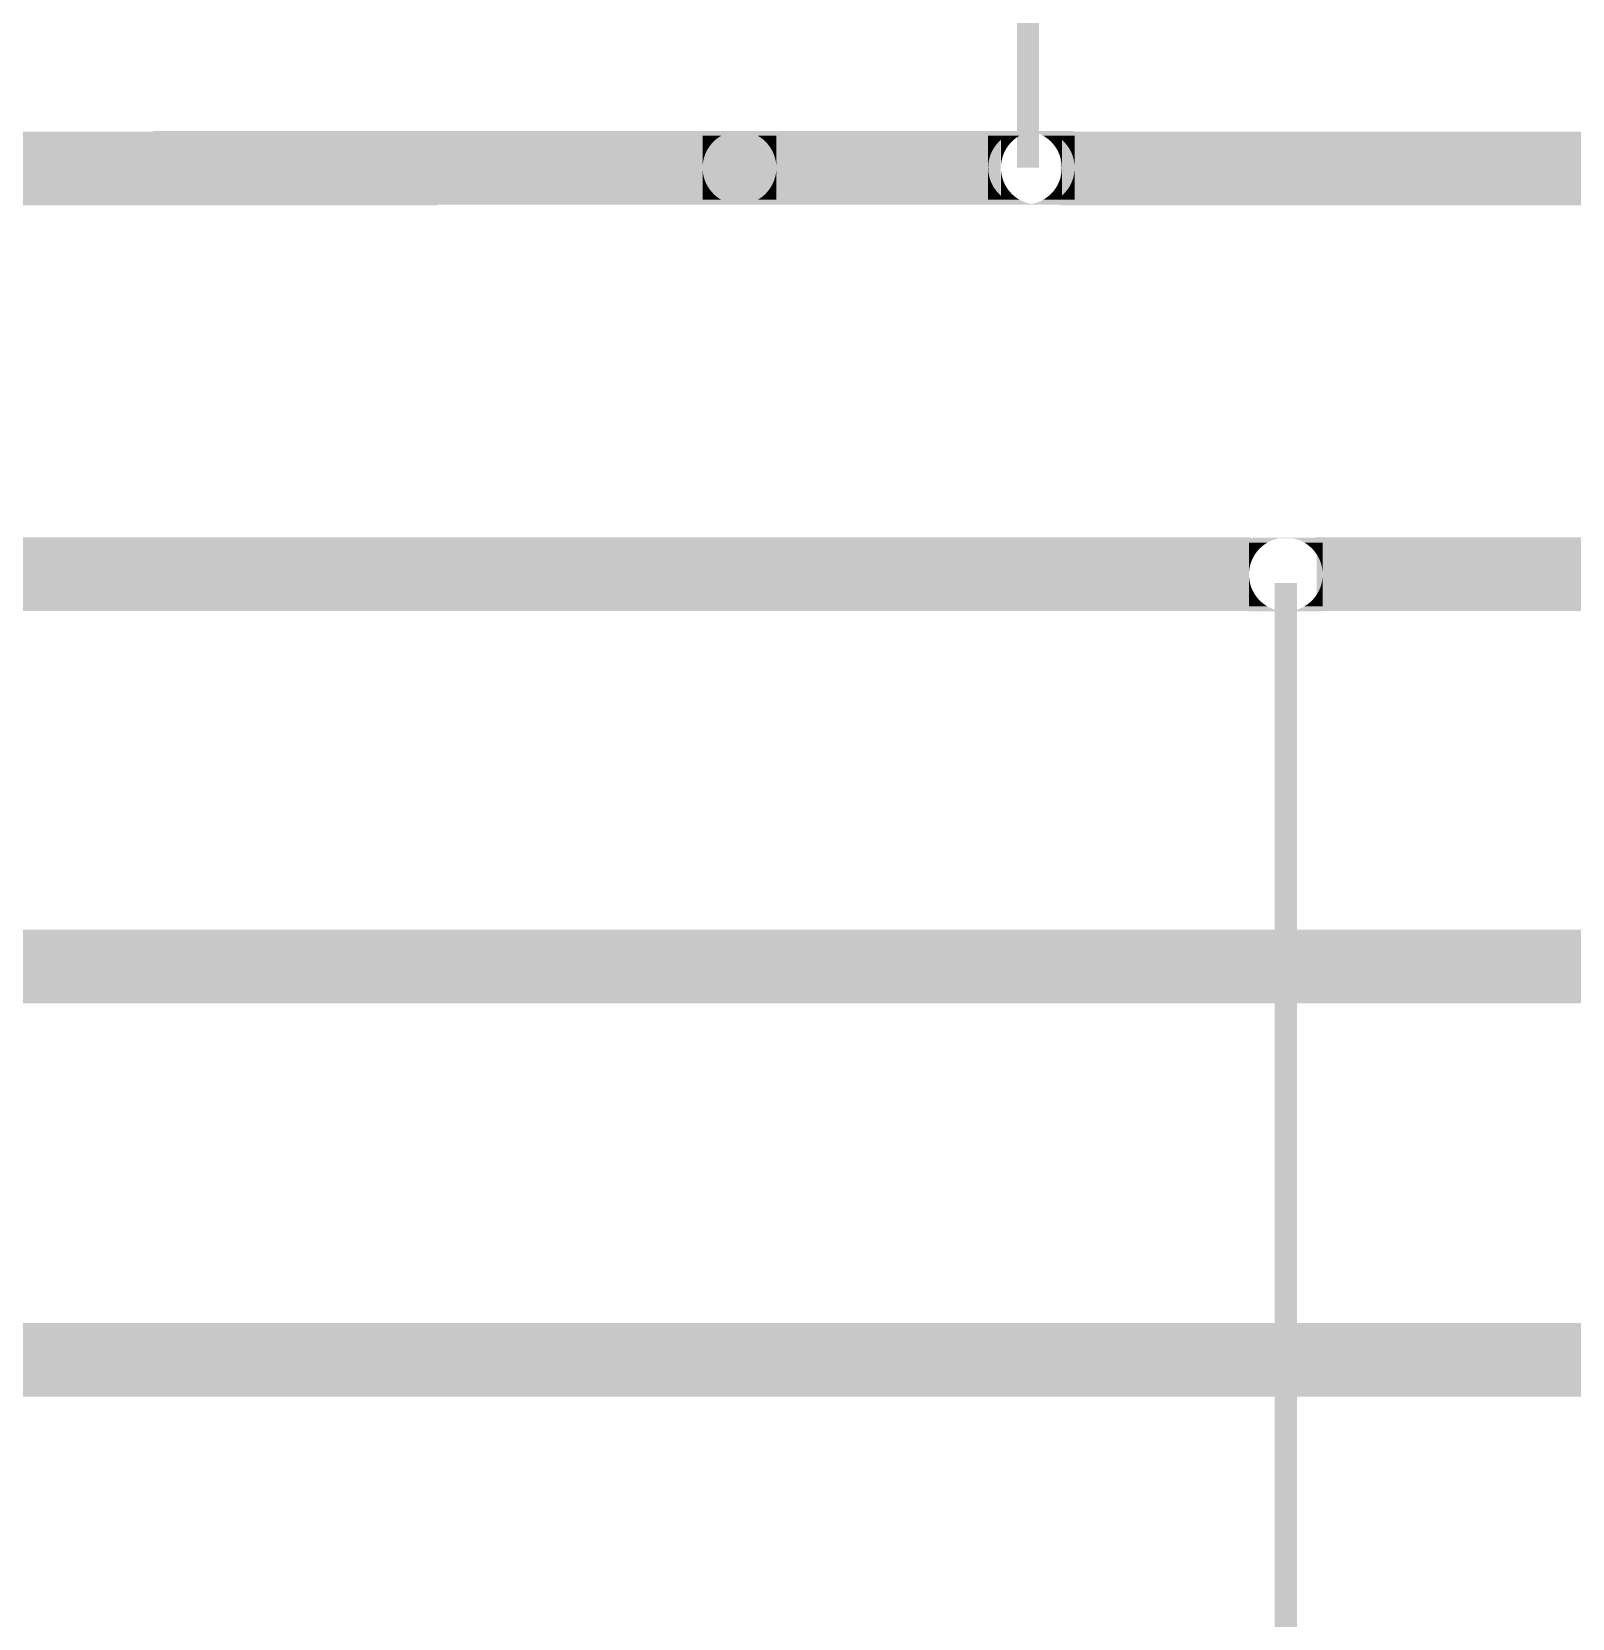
# Model space of a CAD drawing. Header units: millimetres. Extents: x 10667 to 23854, y -3427 to -2899.
# Drawn here: x 15618.44 to 15660.24, y -3181.04 to -3138.01 of the extents above; entities that cross this region are included whole.
import ezdxf

# ---------------------------------------------------------------- set-up
doc = ezdxf.new("R2010")
doc.units = ezdxf.units.MM
doc.header["$LTSCALE"] = 10
doc.layers.add('连 接 线', color=1, linetype='Continuous')

msp = doc.modelspace()

# ---------------------------------------------------------------- linework, layer by layer
at = {"layer": '连 接 线'}
for points, const_width in [([(15645.47, -3133.042), (15645.47, -3141.695)], 0.6), ([(15621.744, -3141.695), (15644.734, -3141.695)], 2), ([(15610.726, -3152.717), (15651.467, -3152.716)], 2), ([(15653.302, -3152.714), (15691.215, -3152.715)], 2), ([(15652.467, -3182.812), (15652.467, -3152.957)], 0.6), ([(15651.538, -3163.36), (15564.209, -3163.363)], 2), ([(15691.205, -3163.36), (15650.089, -3163.36)], 2), ([(15630.452, -3174.026), (15579.381, -3174.028)], 2), ([(15679.83, -3174.024), (15630.452, -3174.027)], 2)]:
    msp.add_lwpolyline(points, dxfattribs=dict(at, const_width=const_width))
at = {"layer": '连 接 线', "color": 1, "const_width": 2}
for points in [[(15638.645, -3141.695), (15644.472, -3141.695)], [(15603.786, -3141.715), (15629.452, -3141.715)], [(15646.359, -3141.715), (15676.421, -3141.715)]]:
    msp.add_lwpolyline(points, dxfattribs=at)
at = {"layer": '连 接 线'}
for points in [[(15636.645, -3140.696), (15637.645, -3140.696), (15636.645, -3140.699), (15637.732, -3140.699)], [(15636.645, -3140.699), (15637.558, -3140.699), (15636.645, -3140.696), (15637.645, -3140.696)], [(15636.645, -3140.699), (15637.732, -3140.699), (15636.645, -3140.711), (15637.818, -3140.711)], [(15636.645, -3140.711), (15637.471, -3140.711), (15636.645, -3140.699), (15637.558, -3140.699)], [(15637.732, -3140.699), (15638.645, -3140.699), (15637.645, -3140.696), (15638.645, -3140.696)], [(15637.818, -3140.711), (15638.645, -3140.711), (15637.732, -3140.699), (15638.645, -3140.699)], [(15645.391, -3140.695), (15644.391, -3140.695), (15645.303, -3140.698), (15644.391, -3140.698)], [(15644.391, -3140.696), (15645.391, -3140.696), (15644.391, -3140.699), (15645.478, -3140.699)], [(15644.391, -3140.699), (15645.303, -3140.699), (15644.391, -3140.696), (15645.391, -3140.696)], [(15644.391, -3140.696), (15645.391, -3140.696), (15644.391, -3140.699), (15645.478, -3140.699)], [(15644.391, -3140.699), (15645.303, -3140.699), (15644.391, -3140.696), (15645.391, -3140.696)], [(15645.303, -3140.698), (15644.391, -3140.698), (15645.217, -3140.71), (15644.391, -3140.71)], [(15644.391, -3140.699), (15645.478, -3140.699), (15644.391, -3140.711), (15645.564, -3140.711)], [(15644.391, -3140.711), (15645.217, -3140.711), (15644.391, -3140.699), (15645.303, -3140.699)], [(15644.391, -3140.699), (15645.478, -3140.699), (15644.391, -3140.711), (15645.564, -3140.711)], [(15644.391, -3140.711), (15645.217, -3140.711), (15644.391, -3140.699), (15645.303, -3140.699)], [(15644.737, -3140.695), (15645.737, -3140.695), (15644.737, -3140.698), (15645.825, -3140.698)], [(15644.737, -3140.698), (15645.65, -3140.698), (15644.737, -3140.695), (15645.737, -3140.695)], [(15644.737, -3140.698), (15645.825, -3140.698), (15644.737, -3140.71), (15645.911, -3140.71)], [(15644.737, -3140.71), (15645.564, -3140.71), (15644.737, -3140.698), (15645.65, -3140.698)], [(15646.391, -3140.698), (15645.478, -3140.698), (15646.391, -3140.695), (15645.391, -3140.695)], [(15645.478, -3140.699), (15646.391, -3140.699), (15645.391, -3140.696), (15646.391, -3140.696)], [(15645.478, -3140.699), (15646.391, -3140.699), (15645.391, -3140.696), (15646.391, -3140.696)], [(15646.391, -3140.71), (15645.564, -3140.71), (15646.391, -3140.698), (15645.478, -3140.698)], [(15645.564, -3140.711), (15646.391, -3140.711), (15645.478, -3140.699), (15646.391, -3140.699)], [(15645.564, -3140.711), (15646.391, -3140.711), (15645.478, -3140.699), (15646.391, -3140.699)], [(15645.825, -3140.698), (15646.737, -3140.698), (15645.737, -3140.695), (15646.737, -3140.695)], [(15645.911, -3140.71), (15646.737, -3140.71), (15645.825, -3140.698), (15646.737, -3140.698)], [(15636.645, -3140.73), (15637.386, -3140.73), (15636.645, -3140.711), (15637.471, -3140.711)], [(15636.645, -3140.756), (15637.303, -3140.756), (15636.645, -3140.73), (15637.386, -3140.73)], [(15636.645, -3140.789), (15637.222, -3140.789), (15636.645, -3140.756), (15637.303, -3140.756)], [(15636.645, -3140.829), (15637.145, -3140.829), (15636.645, -3140.789), (15637.222, -3140.789)], [(15636.645, -3140.876), (15637.071, -3140.876), (15636.645, -3140.829), (15637.145, -3140.829)], [(15636.645, -3140.929), (15637.002, -3140.929), (15636.645, -3140.876), (15637.071, -3140.876)], [(15636.645, -3140.988), (15636.938, -3140.988), (15636.645, -3140.929), (15637.002, -3140.929)], [(15636.645, -3141.053), (15636.879, -3141.053), (15636.645, -3140.988), (15636.938, -3140.988)], [(15636.645, -3141.122), (15636.826, -3141.122), (15636.645, -3141.053), (15636.879, -3141.053)], [(15636.645, -3141.196), (15636.779, -3141.196), (15636.645, -3141.122), (15636.826, -3141.122)], [(15637.904, -3140.73), (15638.645, -3140.73), (15637.818, -3140.711), (15638.645, -3140.711)], [(15637.987, -3140.756), (15638.645, -3140.756), (15637.904, -3140.73), (15638.645, -3140.73)], [(15638.067, -3140.789), (15638.645, -3140.789), (15637.987, -3140.756), (15638.645, -3140.756)], [(15638.145, -3140.829), (15638.645, -3140.829), (15638.067, -3140.789), (15638.645, -3140.789)], [(15638.218, -3140.876), (15638.645, -3140.876), (15638.145, -3140.829), (15638.645, -3140.829)], [(15638.288, -3140.929), (15638.645, -3140.929), (15638.218, -3140.876), (15638.645, -3140.876)], [(15638.352, -3140.988), (15638.645, -3140.988), (15638.288, -3140.929), (15638.645, -3140.929)], [(15638.411, -3141.053), (15638.645, -3141.053), (15638.352, -3140.988), (15638.645, -3140.988)], [(15638.464, -3141.122), (15638.645, -3141.122), (15638.411, -3141.053), (15638.645, -3141.053)], [(15638.511, -3141.196), (15638.645, -3141.196), (15638.464, -3141.122), (15638.645, -3141.122)], [(15645.217, -3140.71), (15644.391, -3140.71), (15645.132, -3140.729), (15644.391, -3140.729)], [(15644.391, -3140.73), (15645.132, -3140.73), (15644.391, -3140.711), (15645.217, -3140.711)], [(15644.391, -3140.73), (15645.132, -3140.73), (15644.391, -3140.711), (15645.217, -3140.711)], [(15645.132, -3140.729), (15644.391, -3140.729), (15645.048, -3140.755), (15644.391, -3140.755)], [(15644.391, -3140.756), (15645.048, -3140.756), (15644.391, -3140.73), (15645.132, -3140.73)], [(15644.391, -3140.756), (15645.048, -3140.756), (15644.391, -3140.73), (15645.132, -3140.73)], [(15645.048, -3140.755), (15644.391, -3140.755), (15644.968, -3140.788), (15644.391, -3140.788)], [(15644.391, -3140.789), (15644.968, -3140.789), (15644.391, -3140.756), (15645.048, -3140.756)], [(15644.391, -3140.789), (15644.968, -3140.789), (15644.391, -3140.756), (15645.048, -3140.756)], [(15644.968, -3140.788), (15644.391, -3140.788), (15644.891, -3140.829), (15644.391, -3140.829)], [(15644.391, -3140.829), (15644.891, -3140.829), (15644.391, -3140.789), (15644.968, -3140.789)], [(15644.391, -3140.829), (15644.891, -3140.829), (15644.391, -3140.789), (15644.968, -3140.789)], [(15644.391, -3140.876), (15644.817, -3140.876), (15644.391, -3140.829), (15644.891, -3140.829)], [(15644.391, -3140.876), (15644.817, -3140.876), (15644.391, -3140.829), (15644.891, -3140.829)], [(15644.891, -3140.829), (15644.391, -3140.829), (15644.817, -3140.875), (15644.391, -3140.875)], [(15644.391, -3140.856), (15644.391, -3140.856), (15644.394, -3141.782), (15644.391, -3141.782)], [(15644.817, -3140.875), (15644.391, -3140.875), (15644.748, -3140.928), (15644.391, -3140.928)], [(15644.391, -3140.929), (15644.748, -3140.929), (15644.391, -3140.876), (15644.817, -3140.876)], [(15644.391, -3140.929), (15644.748, -3140.929), (15644.391, -3140.876), (15644.817, -3140.876)], [(15644.748, -3140.928), (15644.391, -3140.928), (15644.683, -3140.987), (15644.391, -3140.987)], [(15644.391, -3140.988), (15644.683, -3140.988), (15644.391, -3140.929), (15644.748, -3140.929)], [(15644.391, -3140.988), (15644.683, -3140.988), (15644.391, -3140.929), (15644.748, -3140.929)], [(15644.683, -3140.987), (15644.391, -3140.987), (15644.624, -3141.052), (15644.391, -3141.052)], [(15644.391, -3141.053), (15644.624, -3141.053), (15644.391, -3140.988), (15644.683, -3140.988)], [(15644.391, -3141.053), (15644.624, -3141.053), (15644.391, -3140.988), (15644.683, -3140.988)], [(15644.624, -3141.052), (15644.391, -3141.052), (15644.571, -3141.121), (15644.391, -3141.121)], [(15644.391, -3141.122), (15644.571, -3141.122), (15644.391, -3141.053), (15644.624, -3141.053)], [(15644.391, -3141.122), (15644.571, -3141.122), (15644.391, -3141.053), (15644.624, -3141.053)], [(15644.571, -3141.121), (15644.391, -3141.121), (15644.524, -3141.195), (15644.391, -3141.195)], [(15644.391, -3141.196), (15644.524, -3141.196), (15644.391, -3141.122), (15644.571, -3141.122)], [(15644.391, -3141.196), (15644.524, -3141.196), (15644.391, -3141.122), (15644.571, -3141.122)], [(15644.737, -3140.729), (15645.479, -3140.729), (15644.737, -3140.71), (15645.564, -3140.71)], [(15644.737, -3140.755), (15645.395, -3140.755), (15644.737, -3140.729), (15645.479, -3140.729)], [(15644.737, -3140.788), (15645.315, -3140.788), (15644.737, -3140.755), (15645.395, -3140.755)], [(15644.737, -3140.829), (15645.237, -3140.829), (15644.737, -3140.788), (15645.315, -3140.788)], [(15644.737, -3140.875), (15645.164, -3140.875), (15644.737, -3140.829), (15645.237, -3140.829)], [(15644.737, -3140.928), (15645.095, -3140.928), (15644.737, -3140.875), (15645.164, -3140.875)], [(15644.737, -3140.987), (15645.03, -3140.987), (15644.737, -3140.928), (15645.095, -3140.928)], [(15644.737, -3141.052), (15644.971, -3141.052), (15644.737, -3140.987), (15645.03, -3140.987)], [(15644.737, -3141.121), (15644.918, -3141.121), (15644.737, -3141.052), (15644.971, -3141.052)], [(15644.737, -3141.195), (15644.871, -3141.195), (15644.737, -3141.121), (15644.918, -3141.121)], [(15646.391, -3140.729), (15645.649, -3140.729), (15646.391, -3140.71), (15645.564, -3140.71)], [(15645.649, -3140.73), (15646.391, -3140.73), (15645.564, -3140.711), (15646.391, -3140.711)], [(15645.649, -3140.73), (15646.391, -3140.73), (15645.564, -3140.711), (15646.391, -3140.711)], [(15646.391, -3140.755), (15645.733, -3140.755), (15646.391, -3140.729), (15645.649, -3140.729)], [(15645.733, -3140.756), (15646.391, -3140.756), (15645.649, -3140.73), (15646.391, -3140.73)], [(15645.733, -3140.756), (15646.391, -3140.756), (15645.649, -3140.73), (15646.391, -3140.73)], [(15646.391, -3140.788), (15645.813, -3140.788), (15646.391, -3140.755), (15645.733, -3140.755)], [(15645.813, -3140.789), (15646.391, -3140.789), (15645.733, -3140.756), (15646.391, -3140.756)], [(15645.813, -3140.789), (15646.391, -3140.789), (15645.733, -3140.756), (15646.391, -3140.756)], [(15646.391, -3140.829), (15645.891, -3140.829), (15646.391, -3140.788), (15645.813, -3140.788)], [(15645.891, -3140.829), (15646.391, -3140.829), (15645.813, -3140.789), (15646.391, -3140.789)], [(15645.891, -3140.829), (15646.391, -3140.829), (15645.813, -3140.789), (15646.391, -3140.789)], [(15645.964, -3140.876), (15646.391, -3140.876), (15645.891, -3140.829), (15646.391, -3140.829)], [(15645.964, -3140.876), (15646.391, -3140.876), (15645.891, -3140.829), (15646.391, -3140.829)], [(15646.391, -3140.875), (15645.964, -3140.875), (15646.391, -3140.829), (15645.891, -3140.829)], [(15645.996, -3140.729), (15646.737, -3140.729), (15645.911, -3140.71), (15646.737, -3140.71)], [(15646.391, -3140.928), (15646.033, -3140.928), (15646.391, -3140.875), (15645.964, -3140.875)], [(15646.033, -3140.929), (15646.391, -3140.929), (15645.964, -3140.876), (15646.391, -3140.876)], [(15646.033, -3140.929), (15646.391, -3140.929), (15645.964, -3140.876), (15646.391, -3140.876)], [(15646.079, -3140.755), (15646.737, -3140.755), (15645.996, -3140.729), (15646.737, -3140.729)], [(15646.391, -3140.987), (15646.098, -3140.987), (15646.391, -3140.928), (15646.033, -3140.928)], [(15646.098, -3140.988), (15646.391, -3140.988), (15646.033, -3140.929), (15646.391, -3140.929)], [(15646.098, -3140.988), (15646.391, -3140.988), (15646.033, -3140.929), (15646.391, -3140.929)], [(15646.16, -3140.788), (15646.737, -3140.788), (15646.079, -3140.755), (15646.737, -3140.755)], [(15646.391, -3141.052), (15646.157, -3141.052), (15646.391, -3140.987), (15646.098, -3140.987)], [(15646.157, -3141.053), (15646.391, -3141.053), (15646.098, -3140.988), (15646.391, -3140.988)], [(15646.157, -3141.053), (15646.391, -3141.053), (15646.098, -3140.988), (15646.391, -3140.988)], [(15646.391, -3141.121), (15646.21, -3141.121), (15646.391, -3141.052), (15646.157, -3141.052)], [(15646.21, -3141.122), (15646.391, -3141.122), (15646.157, -3141.053), (15646.391, -3141.053)], [(15646.21, -3141.122), (15646.391, -3141.122), (15646.157, -3141.053), (15646.391, -3141.053)], [(15646.237, -3140.829), (15646.737, -3140.829), (15646.16, -3140.788), (15646.737, -3140.788)], [(15646.391, -3141.195), (15646.257, -3141.195), (15646.391, -3141.121), (15646.21, -3141.121)], [(15646.257, -3141.196), (15646.391, -3141.196), (15646.21, -3141.122), (15646.391, -3141.122)], [(15646.257, -3141.196), (15646.391, -3141.196), (15646.21, -3141.122), (15646.391, -3141.122)], [(15646.311, -3140.875), (15646.737, -3140.875), (15646.237, -3140.829), (15646.737, -3140.829)], [(15646.38, -3140.928), (15646.737, -3140.928), (15646.311, -3140.875), (15646.737, -3140.875)], [(15646.445, -3140.987), (15646.737, -3140.987), (15646.38, -3140.928), (15646.737, -3140.928)], [(15646.503, -3141.052), (15646.737, -3141.052), (15646.445, -3140.987), (15646.737, -3140.987)], [(15646.557, -3141.121), (15646.737, -3141.121), (15646.503, -3141.052), (15646.737, -3141.052)], [(15646.603, -3141.195), (15646.737, -3141.195), (15646.557, -3141.121), (15646.737, -3141.121)], [(15636.645, -3141.273), (15636.738, -3141.273), (15636.645, -3141.196), (15636.779, -3141.196)], [(15636.645, -3141.353), (15636.705, -3141.353), (15636.645, -3141.273), (15636.738, -3141.273)], [(15636.645, -3141.437), (15636.679, -3141.437), (15636.645, -3141.353), (15636.705, -3141.353)], [(15636.645, -3141.522), (15636.66, -3141.522), (15636.645, -3141.437), (15636.679, -3141.437)], [(15636.645, -3141.608), (15636.649, -3141.608), (15636.645, -3141.522), (15636.66, -3141.522)], [(15638.551, -3141.273), (15638.645, -3141.273), (15638.511, -3141.196), (15638.645, -3141.196)], [(15638.584, -3141.353), (15638.645, -3141.353), (15638.551, -3141.273), (15638.645, -3141.273)], [(15638.611, -3141.437), (15638.645, -3141.437), (15638.584, -3141.353), (15638.645, -3141.353)], [(15638.63, -3141.522), (15638.645, -3141.522), (15638.611, -3141.437), (15638.645, -3141.437)], [(15638.641, -3141.608), (15638.645, -3141.608), (15638.63, -3141.522), (15638.645, -3141.522)], [(15644.524, -3141.195), (15644.391, -3141.195), (15644.484, -3141.272), (15644.391, -3141.272)], [(15644.391, -3141.273), (15644.484, -3141.273), (15644.391, -3141.196), (15644.524, -3141.196)], [(15644.391, -3141.273), (15644.484, -3141.273), (15644.391, -3141.196), (15644.524, -3141.196)], [(15644.484, -3141.272), (15644.391, -3141.272), (15644.451, -3141.353), (15644.391, -3141.353)], [(15644.391, -3141.353), (15644.451, -3141.353), (15644.391, -3141.273), (15644.484, -3141.273)], [(15644.391, -3141.353), (15644.451, -3141.353), (15644.391, -3141.273), (15644.484, -3141.273)], [(15644.391, -3141.437), (15644.425, -3141.437), (15644.391, -3141.353), (15644.451, -3141.353)], [(15644.391, -3141.437), (15644.425, -3141.437), (15644.391, -3141.353), (15644.451, -3141.353)], [(15644.451, -3141.353), (15644.391, -3141.353), (15644.425, -3141.436), (15644.391, -3141.436)], [(15644.425, -3141.436), (15644.391, -3141.436), (15644.406, -3141.521), (15644.391, -3141.521)], [(15644.391, -3141.522), (15644.406, -3141.522), (15644.391, -3141.437), (15644.425, -3141.437)], [(15644.391, -3141.522), (15644.406, -3141.522), (15644.391, -3141.437), (15644.425, -3141.437)], [(15644.406, -3141.521), (15644.391, -3141.521), (15644.394, -3141.607), (15644.391, -3141.607)], [(15644.391, -3141.608), (15644.394, -3141.608), (15644.391, -3141.522), (15644.406, -3141.522)], [(15644.391, -3141.608), (15644.394, -3141.608), (15644.391, -3141.522), (15644.406, -3141.522)], [(15644.737, -3141.272), (15644.831, -3141.272), (15644.737, -3141.195), (15644.871, -3141.195)], [(15644.737, -3141.353), (15644.798, -3141.353), (15644.737, -3141.272), (15644.831, -3141.272)], [(15644.737, -3141.436), (15644.772, -3141.436), (15644.737, -3141.353), (15644.798, -3141.353)], [(15644.737, -3141.521), (15644.753, -3141.521), (15644.737, -3141.436), (15644.772, -3141.436)], [(15644.737, -3141.607), (15644.741, -3141.607), (15644.737, -3141.521), (15644.753, -3141.521)], [(15646.391, -3141.272), (15646.297, -3141.272), (15646.391, -3141.195), (15646.257, -3141.195)], [(15646.297, -3141.273), (15646.391, -3141.273), (15646.257, -3141.196), (15646.391, -3141.196)], [(15646.297, -3141.273), (15646.391, -3141.273), (15646.257, -3141.196), (15646.391, -3141.196)], [(15646.391, -3141.353), (15646.33, -3141.353), (15646.391, -3141.272), (15646.297, -3141.272)], [(15646.33, -3141.353), (15646.391, -3141.353), (15646.297, -3141.273), (15646.391, -3141.273)], [(15646.33, -3141.353), (15646.391, -3141.353), (15646.297, -3141.273), (15646.391, -3141.273)], [(15646.356, -3141.437), (15646.391, -3141.437), (15646.33, -3141.353), (15646.391, -3141.353)], [(15646.356, -3141.437), (15646.391, -3141.437), (15646.33, -3141.353), (15646.391, -3141.353)], [(15646.391, -3141.436), (15646.356, -3141.436), (15646.391, -3141.353), (15646.33, -3141.353)], [(15646.391, -3141.521), (15646.375, -3141.521), (15646.391, -3141.436), (15646.356, -3141.436)], [(15646.375, -3141.522), (15646.391, -3141.522), (15646.356, -3141.437), (15646.391, -3141.437)], [(15646.375, -3141.522), (15646.391, -3141.522), (15646.356, -3141.437), (15646.391, -3141.437)], [(15646.391, -3141.607), (15646.387, -3141.607), (15646.391, -3141.521), (15646.375, -3141.521)], [(15646.387, -3141.608), (15646.391, -3141.608), (15646.375, -3141.522), (15646.391, -3141.522)], [(15646.387, -3141.608), (15646.391, -3141.608), (15646.375, -3141.522), (15646.391, -3141.522)], [(15646.644, -3141.272), (15646.737, -3141.272), (15646.603, -3141.195), (15646.737, -3141.195)], [(15646.677, -3141.353), (15646.737, -3141.353), (15646.644, -3141.272), (15646.737, -3141.272)], [(15646.703, -3141.436), (15646.737, -3141.436), (15646.677, -3141.353), (15646.737, -3141.353)], [(15646.722, -3141.521), (15646.737, -3141.521), (15646.703, -3141.436), (15646.737, -3141.436)], [(15646.734, -3141.607), (15646.737, -3141.607), (15646.722, -3141.521), (15646.737, -3141.521)], [(15636.645, -3141.696), (15636.645, -3141.696), (15636.645, -3141.608), (15636.649, -3141.608)], [(15636.645, -3141.696), (15636.645, -3141.696), (15636.645, -3141.783), (15636.649, -3141.783)], [(15636.645, -3141.783), (15636.649, -3141.783), (15636.645, -3141.869), (15636.66, -3141.869)], [(15636.645, -3141.869), (15636.66, -3141.869), (15636.645, -3141.954), (15636.679, -3141.954)], [(15636.645, -3141.954), (15636.679, -3141.954), (15636.645, -3142.038), (15636.705, -3142.038)], [(15638.584, -3142.038), (15638.645, -3142.038), (15638.611, -3141.954), (15638.645, -3141.954)], [(15638.611, -3141.954), (15638.645, -3141.954), (15638.63, -3141.869), (15638.645, -3141.869)], [(15638.63, -3141.869), (15638.645, -3141.869), (15638.641, -3141.783), (15638.645, -3141.783)], [(15638.645, -3141.696), (15638.645, -3141.696), (15638.641, -3141.608), (15638.645, -3141.608)], [(15638.641, -3141.783), (15638.645, -3141.783), (15638.645, -3141.696)], [(15644.394, -3141.607), (15644.391, -3141.607), (15644.391, -3141.695)], [(15644.391, -3141.696), (15644.391, -3141.696), (15644.391, -3141.608), (15644.394, -3141.608)], [(15644.391, -3141.696), (15644.391, -3141.696), (15644.391, -3141.608), (15644.394, -3141.608)], [(15644.391, -3141.696), (15644.391, -3141.696), (15644.391, -3141.783), (15644.394, -3141.783)], [(15644.391, -3141.696), (15644.391, -3141.696), (15644.391, -3141.783), (15644.394, -3141.783)], [(15644.394, -3141.782), (15644.391, -3141.782), (15644.406, -3141.868), (15644.391, -3141.868)], [(15644.391, -3141.783), (15644.394, -3141.783), (15644.391, -3141.869), (15644.406, -3141.869)], [(15644.391, -3141.783), (15644.394, -3141.783), (15644.391, -3141.869), (15644.406, -3141.869)], [(15644.406, -3141.868), (15644.391, -3141.868), (15644.425, -3141.953), (15644.391, -3141.953)], [(15644.391, -3141.869), (15644.406, -3141.869), (15644.391, -3141.954), (15644.425, -3141.954)], [(15644.391, -3141.869), (15644.406, -3141.869), (15644.391, -3141.954), (15644.425, -3141.954)], [(15644.425, -3141.953), (15644.391, -3141.953), (15644.451, -3142.037), (15644.391, -3142.037)], [(15644.391, -3141.954), (15644.425, -3141.954), (15644.391, -3142.038), (15644.451, -3142.038)], [(15644.391, -3141.954), (15644.425, -3141.954), (15644.391, -3142.038), (15644.451, -3142.038)], [(15644.737, -3141.695), (15644.737, -3141.695), (15644.737, -3141.607), (15644.741, -3141.607)], [(15644.737, -3141.695), (15644.737, -3141.695), (15644.737, -3141.782), (15644.741, -3141.782)], [(15644.737, -3141.782), (15644.741, -3141.782), (15644.737, -3141.868), (15644.753, -3141.868)], [(15644.737, -3141.868), (15644.753, -3141.868), (15644.737, -3141.953), (15644.772, -3141.953)], [(15644.737, -3141.953), (15644.772, -3141.953), (15644.737, -3142.037), (15644.798, -3142.037)], [(15646.391, -3141.953), (15646.356, -3141.953), (15646.391, -3142.037), (15646.33, -3142.037)], [(15646.33, -3142.038), (15646.391, -3142.038), (15646.356, -3141.954), (15646.391, -3141.954)], [(15646.33, -3142.038), (15646.391, -3142.038), (15646.356, -3141.954), (15646.391, -3141.954)], [(15646.391, -3141.868), (15646.375, -3141.868), (15646.391, -3141.953), (15646.356, -3141.953)], [(15646.356, -3141.954), (15646.391, -3141.954), (15646.375, -3141.869), (15646.391, -3141.869)], [(15646.356, -3141.954), (15646.391, -3141.954), (15646.375, -3141.869), (15646.391, -3141.869)], [(15646.391, -3141.782), (15646.387, -3141.782), (15646.391, -3141.868), (15646.375, -3141.868)], [(15646.375, -3141.869), (15646.391, -3141.869), (15646.387, -3141.783), (15646.391, -3141.783)], [(15646.375, -3141.869), (15646.391, -3141.869), (15646.387, -3141.783), (15646.391, -3141.783)], [(15646.391, -3141.695), (15646.391, -3141.695), (15646.391, -3141.607), (15646.387, -3141.607)], [(15646.391, -3141.696), (15646.391, -3141.696), (15646.387, -3141.608), (15646.391, -3141.608)], [(15646.391, -3141.696), (15646.391, -3141.696), (15646.387, -3141.608), (15646.391, -3141.608)], [(15646.391, -3141.695), (15646.391, -3141.695), (15646.391, -3141.782), (15646.387, -3141.782)], [(15646.387, -3141.783), (15646.391, -3141.783), (15646.391, -3141.696)], [(15646.387, -3141.783), (15646.391, -3141.783), (15646.391, -3141.696)], [(15646.677, -3142.037), (15646.737, -3142.037), (15646.703, -3141.953), (15646.737, -3141.953)], [(15646.703, -3141.953), (15646.737, -3141.953), (15646.722, -3141.868), (15646.737, -3141.868)], [(15646.722, -3141.868), (15646.737, -3141.868), (15646.734, -3141.782), (15646.737, -3141.782)], [(15646.737, -3141.695), (15646.737, -3141.695), (15646.734, -3141.607), (15646.737, -3141.607)], [(15646.734, -3141.782), (15646.737, -3141.782), (15646.737, -3141.695)], [(15636.645, -3142.038), (15636.705, -3142.038), (15636.645, -3142.118), (15636.738, -3142.118)], [(15636.645, -3142.118), (15636.738, -3142.118), (15636.645, -3142.196), (15636.779, -3142.196)], [(15636.645, -3142.196), (15636.779, -3142.196), (15636.645, -3142.269), (15636.826, -3142.269)], [(15636.645, -3142.269), (15636.826, -3142.269), (15636.645, -3142.338), (15636.879, -3142.338)], [(15636.645, -3142.338), (15636.879, -3142.338), (15636.645, -3142.403), (15636.938, -3142.403)], [(15636.645, -3142.403), (15636.938, -3142.403), (15636.645, -3142.462), (15637.002, -3142.462)], [(15638.288, -3142.462), (15638.645, -3142.462), (15638.352, -3142.403), (15638.645, -3142.403)], [(15638.352, -3142.403), (15638.645, -3142.403), (15638.411, -3142.338), (15638.645, -3142.338)], [(15638.411, -3142.338), (15638.645, -3142.338), (15638.464, -3142.269), (15638.645, -3142.269)], [(15638.464, -3142.269), (15638.645, -3142.269), (15638.511, -3142.196), (15638.645, -3142.196)], [(15638.511, -3142.196), (15638.645, -3142.196), (15638.551, -3142.118), (15638.645, -3142.118)], [(15638.551, -3142.118), (15638.645, -3142.118), (15638.584, -3142.038), (15638.645, -3142.038)], [(15644.451, -3142.037), (15644.391, -3142.037), (15644.484, -3142.117), (15644.391, -3142.117)], [(15644.391, -3142.038), (15644.451, -3142.038), (15644.391, -3142.118), (15644.484, -3142.118)], [(15644.391, -3142.038), (15644.451, -3142.038), (15644.391, -3142.118), (15644.484, -3142.118)], [(15644.484, -3142.117), (15644.391, -3142.117), (15644.524, -3142.195), (15644.391, -3142.195)], [(15644.391, -3142.118), (15644.484, -3142.118), (15644.391, -3142.196), (15644.524, -3142.196)], [(15644.391, -3142.118), (15644.484, -3142.118), (15644.391, -3142.196), (15644.524, -3142.196)], [(15644.524, -3142.195), (15644.391, -3142.195), (15644.571, -3142.268), (15644.391, -3142.268)], [(15644.391, -3142.196), (15644.524, -3142.196), (15644.391, -3142.269), (15644.571, -3142.269)], [(15644.391, -3142.196), (15644.524, -3142.196), (15644.391, -3142.269), (15644.571, -3142.269)], [(15644.571, -3142.268), (15644.391, -3142.268), (15644.624, -3142.337), (15644.391, -3142.337)], [(15644.391, -3142.269), (15644.571, -3142.269), (15644.391, -3142.338), (15644.624, -3142.338)], [(15644.391, -3142.269), (15644.571, -3142.269), (15644.391, -3142.338), (15644.624, -3142.338)], [(15644.624, -3142.337), (15644.391, -3142.337), (15644.683, -3142.402), (15644.391, -3142.402)], [(15644.391, -3142.338), (15644.624, -3142.338), (15644.391, -3142.403), (15644.683, -3142.403)], [(15644.391, -3142.338), (15644.624, -3142.338), (15644.391, -3142.403), (15644.683, -3142.403)], [(15644.683, -3142.402), (15644.391, -3142.402), (15644.748, -3142.461), (15644.391, -3142.461)], [(15644.391, -3142.403), (15644.683, -3142.403), (15644.391, -3142.462), (15644.748, -3142.462)], [(15644.391, -3142.403), (15644.683, -3142.403), (15644.391, -3142.462), (15644.748, -3142.462)], [(15644.737, -3142.037), (15644.798, -3142.037), (15644.737, -3142.117), (15644.831, -3142.117)], [(15644.737, -3142.117), (15644.831, -3142.117), (15644.737, -3142.195), (15644.871, -3142.195)], [(15644.737, -3142.195), (15644.871, -3142.195), (15644.737, -3142.268), (15644.918, -3142.268)], [(15644.737, -3142.268), (15644.918, -3142.268), (15644.737, -3142.337), (15644.971, -3142.337)], [(15644.737, -3142.337), (15644.971, -3142.337), (15644.737, -3142.402), (15645.03, -3142.402)], [(15644.737, -3142.402), (15645.03, -3142.402), (15644.737, -3142.461), (15645.095, -3142.461)], [(15646.391, -3142.402), (15646.098, -3142.402), (15646.391, -3142.461), (15646.033, -3142.461)], [(15646.033, -3142.462), (15646.391, -3142.462), (15646.098, -3142.403), (15646.391, -3142.403)], [(15646.033, -3142.462), (15646.391, -3142.462), (15646.098, -3142.403), (15646.391, -3142.403)], [(15646.391, -3142.337), (15646.157, -3142.337), (15646.391, -3142.402), (15646.098, -3142.402)], [(15646.098, -3142.403), (15646.391, -3142.403), (15646.157, -3142.338), (15646.391, -3142.338)], [(15646.098, -3142.403), (15646.391, -3142.403), (15646.157, -3142.338), (15646.391, -3142.338)], [(15646.391, -3142.268), (15646.21, -3142.268), (15646.391, -3142.337), (15646.157, -3142.337)], [(15646.157, -3142.338), (15646.391, -3142.338), (15646.21, -3142.269), (15646.391, -3142.269)], [(15646.157, -3142.338), (15646.391, -3142.338), (15646.21, -3142.269), (15646.391, -3142.269)], [(15646.391, -3142.195), (15646.257, -3142.195), (15646.391, -3142.268), (15646.21, -3142.268)], [(15646.21, -3142.269), (15646.391, -3142.269), (15646.257, -3142.196), (15646.391, -3142.196)], [(15646.21, -3142.269), (15646.391, -3142.269), (15646.257, -3142.196), (15646.391, -3142.196)], [(15646.391, -3142.117), (15646.297, -3142.117), (15646.391, -3142.195), (15646.257, -3142.195)], [(15646.257, -3142.196), (15646.391, -3142.196), (15646.297, -3142.118), (15646.391, -3142.118)], [(15646.257, -3142.196), (15646.391, -3142.196), (15646.297, -3142.118), (15646.391, -3142.118)], [(15646.391, -3142.037), (15646.33, -3142.037), (15646.391, -3142.117), (15646.297, -3142.117)], [(15646.297, -3142.118), (15646.391, -3142.118), (15646.33, -3142.038), (15646.391, -3142.038)], [(15646.297, -3142.118), (15646.391, -3142.118), (15646.33, -3142.038), (15646.391, -3142.038)], [(15646.38, -3142.461), (15646.737, -3142.461), (15646.445, -3142.402), (15646.737, -3142.402)], [(15646.445, -3142.402), (15646.737, -3142.402), (15646.503, -3142.337), (15646.737, -3142.337)], [(15646.503, -3142.337), (15646.737, -3142.337), (15646.557, -3142.268), (15646.737, -3142.268)], [(15646.557, -3142.268), (15646.737, -3142.268), (15646.603, -3142.195), (15646.737, -3142.195)], [(15646.603, -3142.195), (15646.737, -3142.195), (15646.644, -3142.117), (15646.737, -3142.117)], [(15646.644, -3142.117), (15646.737, -3142.117), (15646.677, -3142.037), (15646.737, -3142.037)], [(15636.645, -3142.462), (15637.002, -3142.462), (15636.645, -3142.515), (15637.071, -3142.515)], [(15636.645, -3142.515), (15637.071, -3142.515), (15636.645, -3142.562), (15637.145, -3142.562)], [(15636.645, -3142.562), (15637.145, -3142.562), (15636.645, -3142.602), (15637.222, -3142.602)], [(15636.645, -3142.602), (15637.222, -3142.602), (15636.645, -3142.635), (15637.303, -3142.635)], [(15636.645, -3142.635), (15637.303, -3142.635), (15636.645, -3142.661), (15637.386, -3142.661)], [(15636.645, -3142.661), (15637.386, -3142.661), (15636.645, -3142.68), (15637.471, -3142.68)], [(15636.645, -3142.68), (15637.471, -3142.68), (15636.645, -3142.692), (15637.558, -3142.692)], [(15636.645, -3142.692), (15637.558, -3142.692), (15636.645, -3142.696), (15637.645, -3142.696)], [(15637.645, -3142.696), (15638.645, -3142.696), (15637.732, -3142.692), (15638.645, -3142.692)], [(15637.732, -3142.692), (15638.645, -3142.692), (15637.818, -3142.68), (15638.645, -3142.68)], [(15637.818, -3142.68), (15638.645, -3142.68), (15637.904, -3142.661), (15638.645, -3142.661)], [(15637.904, -3142.661), (15638.645, -3142.661), (15637.987, -3142.635), (15638.645, -3142.635)], [(15637.987, -3142.635), (15638.645, -3142.635), (15638.067, -3142.602), (15638.645, -3142.602)], [(15638.067, -3142.602), (15638.645, -3142.602), (15638.145, -3142.562), (15638.645, -3142.562)], [(15638.145, -3142.562), (15638.645, -3142.562), (15638.218, -3142.515), (15638.645, -3142.515)], [(15638.218, -3142.515), (15638.645, -3142.515), (15638.288, -3142.462), (15638.645, -3142.462)], [(15644.748, -3142.461), (15644.391, -3142.461), (15644.817, -3142.514), (15644.391, -3142.514)], [(15644.391, -3142.462), (15644.748, -3142.462), (15644.391, -3142.515), (15644.817, -3142.515)], [(15644.391, -3142.462), (15644.748, -3142.462), (15644.391, -3142.515), (15644.817, -3142.515)], [(15644.817, -3142.514), (15644.391, -3142.514), (15644.891, -3142.561), (15644.391, -3142.561)], [(15644.391, -3142.515), (15644.817, -3142.515), (15644.391, -3142.562), (15644.891, -3142.562)], [(15644.391, -3142.515), (15644.817, -3142.515), (15644.391, -3142.562), (15644.891, -3142.562)], [(15644.891, -3142.561), (15644.391, -3142.561), (15644.968, -3142.601), (15644.391, -3142.601)], [(15644.391, -3142.562), (15644.891, -3142.562), (15644.391, -3142.602), (15644.968, -3142.602)], [(15644.391, -3142.562), (15644.891, -3142.562), (15644.391, -3142.602), (15644.968, -3142.602)], [(15644.968, -3142.601), (15644.391, -3142.601), (15645.048, -3142.634), (15644.391, -3142.634)], [(15644.391, -3142.602), (15644.968, -3142.602), (15644.391, -3142.635), (15645.048, -3142.635)], [(15644.391, -3142.602), (15644.968, -3142.602), (15644.391, -3142.635), (15645.048, -3142.635)], [(15645.048, -3142.634), (15644.391, -3142.634), (15645.132, -3142.66), (15644.391, -3142.66)], [(15644.391, -3142.635), (15645.048, -3142.635), (15644.391, -3142.661), (15645.132, -3142.661)], [(15644.391, -3142.635), (15645.048, -3142.635), (15644.391, -3142.661), (15645.132, -3142.661)], [(15645.132, -3142.66), (15644.391, -3142.66), (15645.217, -3142.679), (15644.391, -3142.679)], [(15644.391, -3142.661), (15645.132, -3142.661), (15644.391, -3142.68), (15645.217, -3142.68)], [(15644.391, -3142.661), (15645.132, -3142.661), (15644.391, -3142.68), (15645.217, -3142.68)], [(15645.217, -3142.679), (15644.391, -3142.679), (15645.303, -3142.691), (15644.391, -3142.691)], [(15644.391, -3142.68), (15645.217, -3142.68), (15644.391, -3142.692), (15645.303, -3142.692)], [(15644.391, -3142.68), (15645.217, -3142.68), (15644.391, -3142.692), (15645.303, -3142.692)], [(15645.303, -3142.691), (15644.391, -3142.691), (15645.391, -3142.695), (15644.391, -3142.695)], [(15644.391, -3142.692), (15645.303, -3142.692), (15644.391, -3142.696), (15645.391, -3142.696)], [(15644.391, -3142.692), (15645.303, -3142.692), (15644.391, -3142.696), (15645.391, -3142.696)], [(15644.737, -3142.461), (15645.095, -3142.461), (15644.737, -3142.514), (15645.164, -3142.514)], [(15644.737, -3142.514), (15645.164, -3142.514), (15644.737, -3142.561), (15645.237, -3142.561)], [(15644.737, -3142.561), (15645.237, -3142.561), (15644.737, -3142.601), (15645.315, -3142.601)], [(15644.737, -3142.601), (15645.315, -3142.601), (15644.737, -3142.634), (15645.395, -3142.634)], [(15644.737, -3142.634), (15645.395, -3142.634), (15644.737, -3142.66), (15645.479, -3142.66)], [(15644.737, -3142.66), (15645.479, -3142.66), (15644.737, -3142.679), (15645.564, -3142.679)], [(15644.737, -3142.679), (15645.564, -3142.679), (15644.737, -3142.691), (15645.65, -3142.691)], [(15644.737, -3142.691), (15645.65, -3142.691), (15644.737, -3142.695), (15645.737, -3142.695)], [(15646.391, -3142.691), (15645.303, -3142.691), (15646.391, -3142.679), (15645.217, -3142.679)], [(15646.391, -3142.695), (15645.391, -3142.695), (15646.391, -3142.691), (15645.303, -3142.691)], [(15646.391, -3142.691), (15645.478, -3142.691), (15646.391, -3142.695), (15645.391, -3142.695)], [(15645.391, -3142.696), (15646.391, -3142.696), (15645.478, -3142.692), (15646.391, -3142.692)], [(15645.391, -3142.696), (15646.391, -3142.696), (15645.478, -3142.692), (15646.391, -3142.692)], [(15646.391, -3142.679), (15645.564, -3142.679), (15646.391, -3142.691), (15645.478, -3142.691)], [(15645.478, -3142.692), (15646.391, -3142.692), (15645.564, -3142.68), (15646.391, -3142.68)], [(15645.478, -3142.692), (15646.391, -3142.692), (15645.564, -3142.68), (15646.391, -3142.68)], [(15646.391, -3142.66), (15645.649, -3142.66), (15646.391, -3142.679), (15645.564, -3142.679)], [(15645.564, -3142.68), (15646.391, -3142.68), (15645.649, -3142.661), (15646.391, -3142.661)], [(15645.564, -3142.68), (15646.391, -3142.68), (15645.649, -3142.661), (15646.391, -3142.661)], [(15646.391, -3142.634), (15645.733, -3142.634), (15646.391, -3142.66), (15645.649, -3142.66)], [(15645.649, -3142.661), (15646.391, -3142.661), (15645.733, -3142.635), (15646.391, -3142.635)], [(15645.649, -3142.661), (15646.391, -3142.661), (15645.733, -3142.635), (15646.391, -3142.635)], [(15646.391, -3142.601), (15645.813, -3142.601), (15646.391, -3142.634), (15645.733, -3142.634)], [(15645.733, -3142.635), (15646.391, -3142.635), (15645.813, -3142.602), (15646.391, -3142.602)], [(15645.733, -3142.635), (15646.391, -3142.635), (15645.813, -3142.602), (15646.391, -3142.602)], [(15645.737, -3142.695), (15646.737, -3142.695), (15645.825, -3142.691), (15646.737, -3142.691)], [(15646.391, -3142.561), (15645.891, -3142.561), (15646.391, -3142.601), (15645.813, -3142.601)], [(15645.813, -3142.602), (15646.391, -3142.602), (15645.891, -3142.562), (15646.391, -3142.562)], [(15645.813, -3142.602), (15646.391, -3142.602), (15645.891, -3142.562), (15646.391, -3142.562)], [(15645.825, -3142.691), (15646.737, -3142.691), (15645.911, -3142.679), (15646.737, -3142.679)], [(15646.391, -3142.514), (15645.964, -3142.514), (15646.391, -3142.561), (15645.891, -3142.561)], [(15645.891, -3142.562), (15646.391, -3142.562), (15645.964, -3142.515), (15646.391, -3142.515)], [(15645.891, -3142.562), (15646.391, -3142.562), (15645.964, -3142.515), (15646.391, -3142.515)], [(15645.911, -3142.679), (15646.737, -3142.679), (15645.996, -3142.66), (15646.737, -3142.66)], [(15646.391, -3142.461), (15646.033, -3142.461), (15646.391, -3142.514), (15645.964, -3142.514)], [(15645.964, -3142.515), (15646.391, -3142.515), (15646.033, -3142.462), (15646.391, -3142.462)], [(15645.964, -3142.515), (15646.391, -3142.515), (15646.033, -3142.462), (15646.391, -3142.462)], [(15645.996, -3142.66), (15646.737, -3142.66), (15646.079, -3142.634), (15646.737, -3142.634)], [(15646.079, -3142.634), (15646.737, -3142.634), (15646.16, -3142.601), (15646.737, -3142.601)], [(15646.16, -3142.601), (15646.737, -3142.601), (15646.237, -3142.561), (15646.737, -3142.561)], [(15646.237, -3142.561), (15646.737, -3142.561), (15646.311, -3142.514), (15646.737, -3142.514)], [(15646.311, -3142.514), (15646.737, -3142.514), (15646.38, -3142.461), (15646.737, -3142.461)], [(15651.467, -3151.727), (15652.467, -3151.727), (15651.467, -3151.73), (15652.554, -3151.73)], [(15651.467, -3151.73), (15652.38, -3151.73), (15651.467, -3151.727), (15652.467, -3151.727)], [(15651.467, -3151.73), (15652.554, -3151.73), (15651.467, -3151.742), (15652.641, -3151.742)], [(15651.467, -3151.742), (15652.294, -3151.742), (15651.467, -3151.73), (15652.38, -3151.73)], [(15651.467, -3151.761), (15652.208, -3151.761), (15651.467, -3151.742), (15652.294, -3151.742)], [(15651.467, -3151.787), (15652.125, -3151.787), (15651.467, -3151.761), (15652.208, -3151.761)], [(15651.467, -3151.82), (15652.045, -3151.82), (15651.467, -3151.787), (15652.125, -3151.787)], [(15651.467, -3151.861), (15651.967, -3151.861), (15651.467, -3151.82), (15652.045, -3151.82)], [(15651.467, -3151.908), (15651.894, -3151.908), (15651.467, -3151.861), (15651.967, -3151.861)], [(15652.554, -3151.73), (15653.467, -3151.73), (15652.467, -3151.727), (15653.467, -3151.727)], [(15652.641, -3151.742), (15653.467, -3151.742), (15652.554, -3151.73), (15653.467, -3151.73)], [(15652.726, -3151.761), (15653.467, -3151.761), (15652.641, -3151.742), (15653.467, -3151.742)], [(15652.809, -3151.787), (15653.467, -3151.787), (15652.726, -3151.761), (15653.467, -3151.761)], [(15652.89, -3151.82), (15653.467, -3151.82), (15652.809, -3151.787), (15653.467, -3151.787)], [(15652.967, -3151.861), (15653.467, -3151.861), (15652.89, -3151.82), (15653.467, -3151.82)], [(15653.041, -3151.908), (15653.467, -3151.908), (15652.967, -3151.861), (15653.467, -3151.861)], [(15651.467, -3151.961), (15651.824, -3151.961), (15651.467, -3151.908), (15651.894, -3151.908)], [(15651.467, -3152.02), (15651.76, -3152.02), (15651.467, -3151.961), (15651.824, -3151.961)], [(15651.467, -3152.084), (15651.701, -3152.084), (15651.467, -3152.02), (15651.76, -3152.02)], [(15651.467, -3152.153), (15651.648, -3152.153), (15651.467, -3152.084), (15651.701, -3152.084)], [(15651.467, -3152.227), (15651.601, -3152.227), (15651.467, -3152.153), (15651.648, -3152.153)], [(15651.467, -3152.304), (15651.561, -3152.304), (15651.467, -3152.227), (15651.601, -3152.227)], [(15651.467, -3152.385), (15651.527, -3152.385), (15651.467, -3152.304), (15651.561, -3152.304)], [(15653.11, -3151.961), (15653.467, -3151.961), (15653.041, -3151.908), (15653.467, -3151.908)], [(15653.174, -3152.02), (15653.467, -3152.02), (15653.11, -3151.961), (15653.467, -3151.961)], [(15653.233, -3152.084), (15653.467, -3152.084), (15653.174, -3152.02), (15653.467, -3152.02)], [(15653.286, -3152.153), (15653.467, -3152.153), (15653.233, -3152.084), (15653.467, -3152.084)], [(15653.333, -3152.227), (15653.467, -3152.227), (15653.286, -3152.153), (15653.467, -3152.153)], [(15653.373, -3152.304), (15653.467, -3152.304), (15653.333, -3152.227), (15653.467, -3152.227)], [(15653.407, -3152.385), (15653.467, -3152.385), (15653.373, -3152.304), (15653.467, -3152.304)], [(15651.467, -3152.468), (15651.501, -3152.468), (15651.467, -3152.385), (15651.527, -3152.385)], [(15651.467, -3152.553), (15651.482, -3152.553), (15651.467, -3152.468), (15651.501, -3152.468)], [(15651.467, -3152.64), (15651.471, -3152.64), (15651.467, -3152.553), (15651.482, -3152.553)], [(15651.467, -3152.727), (15651.467, -3152.727), (15651.467, -3152.64), (15651.471, -3152.64)], [(15651.467, -3152.727), (15651.467, -3152.727), (15651.467, -3152.814), (15651.471, -3152.814)], [(15653.433, -3152.468), (15653.467, -3152.468), (15653.407, -3152.385), (15653.467, -3152.385)], [(15653.452, -3152.553), (15653.467, -3152.553), (15653.433, -3152.468), (15653.467, -3152.468)], [(15653.463, -3152.64), (15653.467, -3152.64), (15653.452, -3152.553), (15653.467, -3152.553)], [(15653.467, -3152.727), (15653.467, -3152.727), (15653.463, -3152.64), (15653.467, -3152.64)], [(15653.463, -3152.814), (15653.467, -3152.814), (15653.467, -3152.727)], [(15651.467, -3152.814), (15651.471, -3152.814), (15651.467, -3152.9), (15651.482, -3152.9)], [(15651.467, -3152.9), (15651.482, -3152.9), (15651.467, -3152.986), (15651.501, -3152.986)], [(15651.467, -3152.986), (15651.501, -3152.986), (15651.467, -3153.069), (15651.527, -3153.069)], [(15651.467, -3153.069), (15651.527, -3153.069), (15651.467, -3153.149), (15651.561, -3153.149)], [(15651.467, -3153.149), (15651.561, -3153.149), (15651.467, -3153.227), (15651.601, -3153.227)], [(15653.333, -3153.227), (15653.467, -3153.227), (15653.373, -3153.149), (15653.467, -3153.149)], [(15653.373, -3153.149), (15653.467, -3153.149), (15653.407, -3153.069), (15653.467, -3153.069)], [(15653.407, -3153.069), (15653.467, -3153.069), (15653.433, -3152.986), (15653.467, -3152.986)], [(15653.433, -3152.986), (15653.467, -3152.986), (15653.452, -3152.9), (15653.467, -3152.9)], [(15653.452, -3152.9), (15653.467, -3152.9), (15653.463, -3152.814), (15653.467, -3152.814)], [(15651.467, -3153.227), (15651.601, -3153.227), (15651.467, -3153.3), (15651.648, -3153.3)], [(15651.467, -3153.3), (15651.648, -3153.3), (15651.467, -3153.369), (15651.701, -3153.369)], [(15651.467, -3153.369), (15651.701, -3153.369), (15651.467, -3153.434), (15651.76, -3153.434)], [(15651.467, -3153.434), (15651.76, -3153.434), (15651.467, -3153.493), (15651.824, -3153.493)], [(15651.467, -3153.493), (15651.824, -3153.493), (15651.467, -3153.546), (15651.894, -3153.546)], [(15651.467, -3153.546), (15651.894, -3153.546), (15651.467, -3153.593), (15651.967, -3153.593)], [(15651.467, -3153.593), (15651.967, -3153.593), (15651.467, -3153.633), (15652.045, -3153.633)], [(15652.89, -3153.633), (15653.467, -3153.633), (15652.967, -3153.593), (15653.467, -3153.593)], [(15652.967, -3153.593), (15653.467, -3153.593), (15653.041, -3153.546), (15653.467, -3153.546)], [(15653.041, -3153.546), (15653.467, -3153.546), (15653.11, -3153.493), (15653.467, -3153.493)], [(15653.11, -3153.493), (15653.467, -3153.493), (15653.174, -3153.434), (15653.467, -3153.434)], [(15653.174, -3153.434), (15653.467, -3153.434), (15653.233, -3153.369), (15653.467, -3153.369)], [(15653.233, -3153.369), (15653.467, -3153.369), (15653.286, -3153.3), (15653.467, -3153.3)], [(15653.286, -3153.3), (15653.467, -3153.3), (15653.333, -3153.227), (15653.467, -3153.227)], [(15651.467, -3153.633), (15652.045, -3153.633), (15651.467, -3153.666), (15652.125, -3153.666)], [(15651.467, -3153.666), (15652.125, -3153.666), (15651.467, -3153.693), (15652.208, -3153.693)], [(15651.467, -3153.693), (15652.208, -3153.693), (15651.467, -3153.711), (15652.294, -3153.711)], [(15651.467, -3153.711), (15652.294, -3153.711), (15651.467, -3153.723), (15652.38, -3153.723)], [(15651.467, -3153.723), (15652.38, -3153.723), (15651.467, -3153.727), (15652.467, -3153.727)], [(15652.467, -3153.727), (15653.467, -3153.727), (15652.554, -3153.723), (15653.467, -3153.723)], [(15652.554, -3153.723), (15653.467, -3153.723), (15652.641, -3153.711), (15653.467, -3153.711)], [(15652.641, -3153.711), (15653.467, -3153.711), (15652.726, -3153.693), (15653.467, -3153.693)], [(15652.726, -3153.693), (15653.467, -3153.693), (15652.809, -3153.666), (15653.467, -3153.666)], [(15652.809, -3153.666), (15653.467, -3153.666), (15652.89, -3153.633), (15653.467, -3153.633)]]:
    msp.add_solid(points, dxfattribs=at)

doc.saveas('drawing.dxf')
